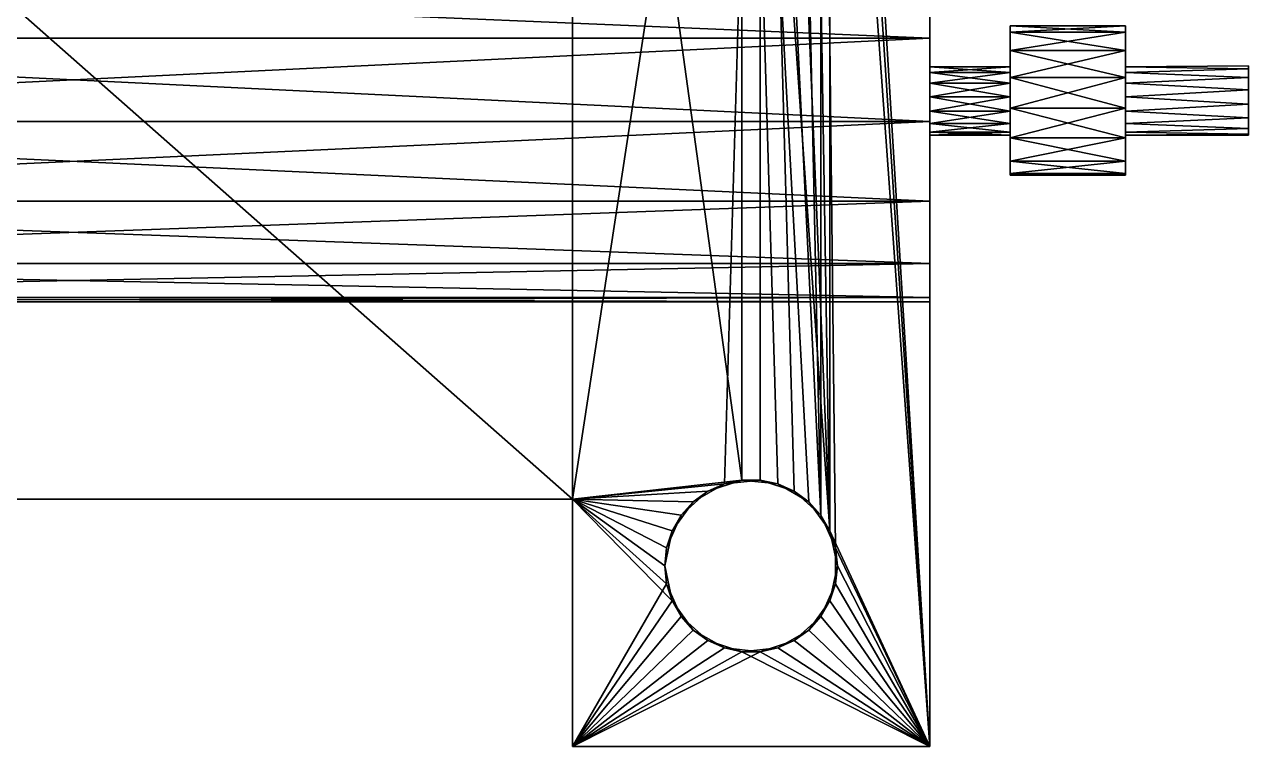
# Model space of a CAD drawing. Header units: metres. Extents: x -25 to -3.7, y -19.4 to -4.3.
# Drawn here: x -14.37 to -3.73, y -19.44 to -13.17 of the extents above; entities that cross this region are included whole.
import ezdxf

# ---------------------------------------------------------------- set-up
doc = ezdxf.new("R2010")
doc.units = ezdxf.units.M

msp = doc.modelspace()

# ---------------------------------------------------------------- linework, layer by layer
at = {"layer": 'microlinearservo', "color": 164}
for points in [[(-7.36734, -6.1795, 1.58), (-6.5, -19.4444, 1.58), (-6.5, -4.30444, 1.58)], [(-7.31889, -6.03038), (-6.5, -4.30444), (-6.5, -19.4444)], [(-6.5, -4.30444, 1.58), (-6.5, -19.4444, 1.58), (-6.5, -4.30444)], [(-6.5, -4.30444), (-6.5, -19.4444, 1.58), (-6.5, -19.4444)], [(-7.44574, -6.31528), (-7.31889, -6.03038), (-6.5, -19.4444)], [(-7.55065, -6.4318, 1.58), (-7.36734, -17.5694, 1.58), (-7.36734, -6.1795, 1.58)], [(-7.36734, -17.5694, 1.58), (-6.5, -19.4444, 1.58), (-7.36734, -6.1795, 1.58)], [(-7.44574, -17.4336), (-7.6775, -6.52396), (-7.44574, -6.31528)], [(-7.44574, -6.31528), (-6.5, -19.4444), (-7.31889, -17.7185)], [(-7.44574, -17.4336), (-7.44574, -6.31528), (-7.31889, -17.7185)], [(-8.28426, -6.58774), (-23.5259, -17.1286), (-9.605, -6.45444)], [(-9.605, -6.45444), (-23.5259, -17.1286), (-21.895, -6.45444)], [(-9.605, -6.45444, 1.58), (-21.895, -6.45444, 1.58), (-9.605, -17.2944, 1.58)], [(-9.605, -17.2944, 1.58), (-21.895, -6.45444, 1.58), (-21.895, -17.2944, 1.58)], [(-8.1309, -17.1286, 1.58), (-9.605, -6.45444, 1.58), (-9.605, -17.2944, 1.58)], [(-8.1309, -17.1286, 1.58), (-8.1309, -6.62034, 1.58), (-9.605, -6.45444, 1.58)], [(-7.55065, -6.4318, 1.58), (-7.82074, -6.58774, 1.58), (-7.36734, -17.5694, 1.58)], [(-8.28426, -6.58774), (-7.9741, -6.62034), (-23.5259, -17.1286)], [(-7.36734, -17.5694, 1.58), (-7.82074, -6.58774, 1.58), (-8.1309, -6.62034, 1.58)], [(-7.44574, -17.4336), (-7.9741, -6.62034), (-7.6775, -6.52396)], [(-7.9741, -6.62034), (-23.2157, -17.1612), (-23.5259, -17.1286)], [(-7.9741, -6.62034), (-21.895, -17.2944), (-23.2157, -17.1612)], [(-9.605, -17.2944), (-21.895, -17.2944), (-7.9741, -6.62034)], [(-8.28426, -17.1612), (-9.605, -17.2944), (-7.9741, -6.62034)], [(-8.28426, -17.1612), (-7.9741, -6.62034), (-7.9741, -17.1286)], [(-7.55065, -17.3171, 1.58), (-8.1309, -6.62034, 1.58), (-7.82074, -17.1612, 1.58)], [(-7.55065, -17.3171, 1.58), (-7.36734, -17.5694, 1.58), (-8.1309, -6.62034, 1.58)], [(-8.1309, -17.1286, 1.58), (-7.82074, -17.1612, 1.58), (-8.1309, -6.62034, 1.58)], [(-7.44574, -17.4336), (-7.6775, -17.2249), (-7.9741, -6.62034)], [(-7.9741, -6.62034), (-7.6775, -17.2249), (-7.9741, -17.1286)], [(-8.1309, -17.1286, 1.58), (-9.605, -17.2944, 1.58), (-8.4275, -17.2249, 1.58)], [(-8.28426, -17.1612), (-8.55435, -17.3171), (-9.605, -17.2944)], [(-9.605, -17.2944, 1.58), (-8.65926, -17.4336, 1.58), (-8.4275, -17.2249, 1.58)], [(-8.65926, -17.4336, 1.58), (-8.55435, -17.3171), (-8.4275, -17.2249, 1.58)], [(-8.4275, -17.2249, 1.58), (-8.55435, -17.3171), (-8.28426, -17.1612)], [(-8.1309, -17.1286, 1.58), (-8.4275, -17.2249, 1.58), (-8.28426, -17.1612)], [(-8.1309, -17.1286, 1.58), (-8.28426, -17.1612), (-7.9741, -17.1286)], [(-7.82074, -17.1612, 1.58), (-8.1309, -17.1286, 1.58), (-7.9741, -17.1286)], [(-7.82074, -17.1612, 1.58), (-7.9741, -17.1286), (-7.6775, -17.2249)], [(-7.55065, -17.3171, 1.58), (-7.82074, -17.1612, 1.58), (-7.6775, -17.2249)], [(-7.55065, -17.3171, 1.58), (-7.6775, -17.2249), (-7.44574, -17.4336)], [(-21.895, -17.2944), (-9.605, -17.2944), (-21.895, -17.2944, 1.58)], [(-21.895, -17.2944, 1.58), (-9.605, -17.2944), (-9.605, -17.2944, 1.58)], [(-9.605, -19.4444, 1.58), (-8.78611, -18.0304, 1.58), (-9.605, -17.2944, 1.58)], [(-9.605, -17.2944, 1.58), (-8.78611, -18.0304, 1.58), (-8.8025, -17.8744, 1.58)], [(-8.78611, -17.7185, 1.58), (-9.605, -17.2944, 1.58), (-8.8025, -17.8744, 1.58)], [(-8.78611, -17.7185, 1.58), (-8.65926, -17.4336, 1.58), (-9.605, -17.2944, 1.58)], [(-9.605, -17.2944), (-8.55435, -17.3171), (-8.73766, -17.5694)], [(-8.8025, -17.8744), (-9.605, -17.2944), (-8.73766, -17.5694)], [(-8.8025, -17.8744), (-8.73766, -18.1795), (-9.605, -17.2944)], [(-9.605, -17.2944), (-8.73766, -18.1795), (-9.605, -19.4444)], [(-9.605, -17.2944), (-9.605, -19.4444), (-9.605, -17.2944, 1.58)], [(-9.605, -17.2944, 1.58), (-9.605, -19.4444), (-9.605, -19.4444, 1.58)], [(-8.73766, -17.5694), (-8.55435, -17.3171), (-8.65926, -17.4336, 1.58)], [(-7.36734, -17.5694, 1.58), (-7.55065, -17.3171, 1.58), (-7.44574, -17.4336)], [(-8.73766, -17.5694), (-8.65926, -17.4336, 1.58), (-8.78611, -17.7185, 1.58)], [(-7.36734, -17.5694, 1.58), (-7.44574, -17.4336), (-7.31889, -17.7185)], [(-8.73766, -17.5694), (-8.78611, -17.7185, 1.58), (-8.8025, -17.8744)], [(-7.36734, -17.5694, 1.58), (-7.3025, -17.8744, 1.58), (-6.5, -19.4444, 1.58)], [(-7.3025, -17.8744, 1.58), (-7.36734, -17.5694, 1.58), (-7.31889, -17.7185)], [(-8.78611, -17.7185, 1.58), (-8.8025, -17.8744, 1.58), (-8.8025, -17.8744)], [(-6.5, -19.4444), (-7.31889, -18.0304), (-7.31889, -17.7185)], [(-7.3025, -17.8744, 1.58), (-7.31889, -17.7185), (-7.31889, -18.0304)], [(-8.78611, -18.0304, 1.58), (-8.73766, -18.1795), (-8.8025, -17.8744)], [(-8.8025, -17.8744, 1.58), (-8.78611, -18.0304, 1.58), (-8.8025, -17.8744)], [(-7.3025, -17.8744, 1.58), (-7.36734, -18.1795, 1.58), (-6.5, -19.4444, 1.58)], [(-7.36734, -18.1795, 1.58), (-7.3025, -17.8744, 1.58), (-7.31889, -18.0304)], [(-8.65926, -18.3153, 1.58), (-8.78611, -18.0304, 1.58), (-9.605, -19.4444, 1.58)], [(-8.78611, -18.0304, 1.58), (-8.65926, -18.3153, 1.58), (-8.73766, -18.1795)], [(-7.44574, -18.3153), (-7.31889, -18.0304), (-6.5, -19.4444)], [(-7.36734, -18.1795, 1.58), (-7.31889, -18.0304), (-7.44574, -18.3153)], [(-9.605, -19.4444), (-8.73766, -18.1795), (-8.55435, -18.4318)], [(-8.65926, -18.3153, 1.58), (-8.55435, -18.4318), (-8.73766, -18.1795)], [(-6.5, -19.4444, 1.58), (-7.36734, -18.1795, 1.58), (-7.55065, -18.4318, 1.58)], [(-7.55065, -18.4318, 1.58), (-7.36734, -18.1795, 1.58), (-7.44574, -18.3153)], [(-8.65926, -18.3153, 1.58), (-9.605, -19.4444, 1.58), (-8.4275, -18.524, 1.58)], [(-8.65926, -18.3153, 1.58), (-8.4275, -18.524, 1.58), (-8.55435, -18.4318)], [(-7.44574, -18.3153), (-6.5, -19.4444), (-7.6775, -18.524)], [(-7.55065, -18.4318, 1.58), (-7.44574, -18.3153), (-7.6775, -18.524)], [(-8.28426, -18.5877), (-9.605, -19.4444), (-8.55435, -18.4318)], [(-8.4275, -18.524, 1.58), (-8.28426, -18.5877), (-8.55435, -18.4318)], [(-7.82074, -18.5877, 1.58), (-6.5, -19.4444, 1.58), (-7.55065, -18.4318, 1.58)], [(-7.82074, -18.5877, 1.58), (-7.55065, -18.4318, 1.58), (-7.6775, -18.524)], [(-9.605, -19.4444, 1.58), (-8.1309, -18.6203, 1.58), (-8.4275, -18.524, 1.58)], [(-8.28426, -18.5877), (-7.9741, -18.6203), (-9.605, -19.4444)], [(-8.4275, -18.524, 1.58), (-8.1309, -18.6203, 1.58), (-8.28426, -18.5877)], [(-8.1309, -18.6203, 1.58), (-7.9741, -18.6203), (-8.28426, -18.5877)], [(-7.82074, -18.5877, 1.58), (-8.1309, -18.6203, 1.58), (-6.5, -19.4444, 1.58)], [(-8.1309, -18.6203, 1.58), (-7.82074, -18.5877, 1.58), (-7.9741, -18.6203)], [(-6.5, -19.4444), (-7.9741, -18.6203), (-7.6775, -18.524)], [(-7.82074, -18.5877, 1.58), (-7.6775, -18.524), (-7.9741, -18.6203)], [(-6.5, -19.4444, 1.58), (-8.1309, -18.6203, 1.58), (-9.605, -19.4444, 1.58)], [(-9.605, -19.4444), (-7.9741, -18.6203), (-6.5, -19.4444)], [(-9.605, -19.4444), (-6.5, -19.4444), (-9.605, -19.4444, 1.58)], [(-9.605, -19.4444, 1.58), (-6.5, -19.4444), (-6.5, -19.4444, 1.58)]]:
    msp.add_3dface(points, dxfattribs=at)
at = {"layer": 'microlinearservo', "color": 251}
for points in [[(-6.5, -12.08, 3.36241), (-6.5, -13.5366, 3.42479), (-6.5, -13.5366, 3.30004)], [(-6.5, -12.08, 3.36241), (-6.5, -12.2313, 4.0742), (-6.5, -13.5366, 3.42479)], [(-6.5, -12.2313, 2.65062), (-6.5, -12.08, 3.36241), (-6.5, -13.5366, 3.30004)], [(-6.5, -12.2313, 4.0742), (-6.5, -13.5873, 3.53875), (-6.5, -13.5366, 3.42479)], [(-6.5, -12.2313, 2.65062), (-6.5, -13.5366, 3.30004), (-6.5, -13.5873, 3.18608)], [(-6.5, -12.2313, 4.0742), (-6.5, -12.659, 4.66292), (-6.5, -13.5873, 3.53875)], [(-6.5, -12.659, 2.06191), (-6.5, -12.2313, 2.65062), (-6.5, -13.5873, 3.18608)], [(-21.3815, -13.2892, 5.02676), (-6.5, -13.2892, 5.02676), (-6.5, -12.659, 4.66292)], [(-21.3815, -12.659, 2.06191), (-6.5, -12.659, 2.06191), (-6.5, -13.2892, 1.69806)], [(-21.3815, -12.659, 4.66292), (-21.3815, -13.2892, 5.02676), (-6.5, -12.659, 4.66292)], [(-21.3815, -13.2892, 1.69806), (-21.3815, -12.659, 2.06191), (-6.5, -13.2892, 1.69806)], [(-6.5, -12.659, 4.66292), (-6.5, -13.68, 3.62222), (-6.5, -13.5873, 3.53875)], [(-6.5, -12.659, 2.06191), (-6.5, -13.5873, 3.18608), (-6.5, -13.68, 3.10261)], [(-6.5, -12.659, 4.66292), (-6.5, -13.2892, 5.02676), (-6.5, -13.68, 3.62222)], [(-6.5, -13.2892, 1.69806), (-6.5, -12.659, 2.06191), (-6.5, -13.68, 3.10261)], [(-5.8, -13.2362, 3.62679), (-4.8, -13.2362, 3.62679), (-4.8, -13.18, 3.36241)], [(-5.8, -13.18, 3.36241), (-4.8, -13.18, 3.36241), (-4.8, -13.2362, 3.09804)], [(-5.8, -13.18, 3.36241), (-5.8, -13.2362, 3.62679), (-4.8, -13.18, 3.36241)], [(-5.8, -13.2362, 3.09804), (-5.8, -13.18, 3.36241), (-4.8, -13.2362, 3.09804)], [(-5.8, -13.18, 3.36241), (-5.8, -13.5366, 3.30004), (-5.8, -13.5366, 3.42479)], [(-5.8, -13.18, 3.36241), (-5.8, -13.2362, 3.09804), (-5.8, -13.5366, 3.30004)], [(-5.8, -13.2362, 3.62679), (-5.8, -13.18, 3.36241), (-5.8, -13.5366, 3.42479)], [(-4.8, -13.18, 3.36241), (-4.8, -13.5366, 3.42479), (-4.8, -13.5366, 3.30004)], [(-4.8, -13.18, 3.36241), (-4.8, -13.2362, 3.62679), (-4.8, -13.5366, 3.42479)], [(-4.8, -13.2362, 3.09804), (-4.8, -13.18, 3.36241), (-4.8, -13.5366, 3.30004)], [(-21.3815, -14.0129, 5.10283), (-6.5, -14.0129, 5.10283), (-6.5, -13.2892, 5.02676)], [(-21.3815, -13.2892, 1.69806), (-6.5, -13.2892, 1.69806), (-6.5, -14.0129, 1.622)], [(-21.3815, -13.2892, 5.02676), (-21.3815, -14.0129, 5.10283), (-6.5, -13.2892, 5.02676)], [(-21.3815, -14.0129, 1.622), (-21.3815, -13.2892, 1.69806), (-6.5, -14.0129, 1.622)], [(-6.5, -13.2892, 5.02676), (-6.5, -13.7986, 3.66077), (-6.5, -13.68, 3.62222)], [(-6.5, -13.2892, 1.69806), (-6.5, -13.68, 3.10261), (-6.5, -13.7986, 3.06406)], [(-6.5, -13.2892, 5.02676), (-6.5, -14.0129, 5.10283), (-6.5, -13.7986, 3.66077)], [(-6.5, -14.0129, 1.622), (-6.5, -13.2892, 1.69806), (-6.5, -13.7986, 3.06406)], [(-5.8, -13.3951, 3.84546), (-4.8, -13.3951, 3.84546), (-4.8, -13.2362, 3.62679)], [(-5.8, -13.2362, 3.09804), (-4.8, -13.2362, 3.09804), (-4.8, -13.3951, 2.87937)], [(-5.8, -13.2362, 3.62679), (-5.8, -13.3951, 3.84546), (-4.8, -13.2362, 3.62679)], [(-5.8, -13.3951, 2.87937), (-5.8, -13.2362, 3.09804), (-4.8, -13.3951, 2.87937)], [(-5.8, -13.2362, 3.09804), (-5.8, -13.5873, 3.18608), (-5.8, -13.5366, 3.30004)], [(-5.8, -13.2362, 3.62679), (-5.8, -13.5366, 3.42479), (-5.8, -13.5873, 3.53875)], [(-5.8, -13.2362, 3.09804), (-5.8, -13.3951, 2.87937), (-5.8, -13.5873, 3.18608)], [(-5.8, -13.3951, 3.84546), (-5.8, -13.2362, 3.62679), (-5.8, -13.5873, 3.53875)], [(-4.8, -13.2362, 3.62679), (-4.8, -13.5873, 3.53875), (-4.8, -13.5366, 3.42479)], [(-4.8, -13.2362, 3.09804), (-4.8, -13.5366, 3.30004), (-4.8, -13.5873, 3.18608)], [(-4.8, -13.2362, 3.62679), (-4.8, -13.3951, 3.84546), (-4.8, -13.5873, 3.53875)], [(-4.8, -13.3951, 2.87937), (-4.8, -13.2362, 3.09804), (-4.8, -13.5873, 3.18608)], [(-5.8, -13.6291, 3.9806), (-4.8, -13.6291, 3.9806), (-4.8, -13.3951, 3.84546)], [(-5.8, -13.3951, 2.87937), (-4.8, -13.3951, 2.87937), (-4.8, -13.6291, 2.74423)], [(-5.8, -13.3951, 3.84546), (-5.8, -13.6291, 3.9806), (-4.8, -13.3951, 3.84546)], [(-5.8, -13.6291, 2.74423), (-5.8, -13.3951, 2.87937), (-4.8, -13.6291, 2.74423)], [(-5.8, -13.3951, 2.87937), (-5.8, -13.68, 3.10261), (-5.8, -13.5873, 3.18608)], [(-5.8, -13.3951, 3.84546), (-5.8, -13.5873, 3.53875), (-5.8, -13.68, 3.62222)], [(-5.8, -13.3951, 2.87937), (-5.8, -13.6291, 2.74423), (-5.8, -13.68, 3.10261)], [(-5.8, -13.6291, 3.9806), (-5.8, -13.3951, 3.84546), (-5.8, -13.68, 3.62222)], [(-4.8, -13.3951, 3.84546), (-4.8, -13.68, 3.62222), (-4.8, -13.5873, 3.53875)], [(-4.8, -13.3951, 2.87937), (-4.8, -13.5873, 3.18608), (-4.8, -13.68, 3.10261)], [(-4.8, -13.3951, 3.84546), (-4.8, -13.6291, 3.9806), (-4.8, -13.68, 3.62222)], [(-4.8, -13.6291, 2.74423), (-4.8, -13.3951, 2.87937), (-4.8, -13.68, 3.10261)], [(-5.8, -13.5873, 3.18608), (-6.5, -13.5873, 3.18608), (-6.5, -13.5366, 3.30004)], [(-5.8, -13.5366, 3.30004), (-6.5, -13.5366, 3.30004), (-6.5, -13.5366, 3.42479)], [(-5.8, -13.5366, 3.42479), (-6.5, -13.5366, 3.42479), (-6.5, -13.5873, 3.53875)], [(-5.8, -13.5873, 3.53875), (-5.8, -13.5366, 3.42479), (-6.5, -13.5873, 3.53875)], [(-5.8, -13.5366, 3.42479), (-5.8, -13.5366, 3.30004), (-6.5, -13.5366, 3.42479)], [(-5.8, -13.5366, 3.30004), (-5.8, -13.5873, 3.18608), (-6.5, -13.5366, 3.30004)], [(-5.8, -13.68, 3.10261), (-6.5, -13.68, 3.10261), (-6.5, -13.5873, 3.18608)], [(-5.8, -13.5873, 3.53875), (-6.5, -13.5873, 3.53875), (-6.5, -13.68, 3.62222)], [(-5.8, -13.68, 3.62222), (-5.8, -13.5873, 3.53875), (-6.5, -13.68, 3.62222)], [(-5.8, -13.5873, 3.18608), (-5.8, -13.68, 3.10261), (-6.5, -13.5873, 3.18608)], [(-4.8, -13.5366, 3.42479), (-3.73, -13.5559, 3.48443), (-3.73, -13.53, 3.36241)], [(-4.8, -13.5366, 3.30004), (-3.73, -13.53, 3.36241), (-3.73, -13.5559, 3.24039)], [(-4.8, -13.5366, 3.30004), (-4.8, -13.5366, 3.42479), (-3.73, -13.53, 3.36241)], [(-4.8, -13.5873, 3.18608), (-4.8, -13.5366, 3.30004), (-3.73, -13.5559, 3.24039)], [(-4.8, -13.5366, 3.42479), (-4.8, -13.5873, 3.53875), (-3.73, -13.5559, 3.48443)], [(-4.8, -13.5873, 3.53875), (-3.73, -13.6293, 3.58536), (-3.73, -13.5559, 3.48443)], [(-4.8, -13.5873, 3.18608), (-3.73, -13.5559, 3.24039), (-3.73, -13.6293, 3.13947)], [(-4.8, -13.68, 3.10261), (-4.8, -13.5873, 3.18608), (-3.73, -13.6293, 3.13947)], [(-4.8, -13.5873, 3.53875), (-4.8, -13.68, 3.62222), (-3.73, -13.6293, 3.58536)], [(-3.73, -13.5559, 3.48443), (-3.73, -14.1235, 3.42479), (-3.73, -13.53, 3.36241)], [(-3.73, -13.53, 3.36241), (-3.73, -14.1235, 3.42479), (-3.73, -14.13, 3.36241)], [(-3.73, -13.5559, 3.24039), (-3.73, -13.53, 3.36241), (-3.73, -14.13, 3.36241)], [(-3.73, -13.6293, 3.58536), (-3.73, -14.0727, 3.53875), (-3.73, -13.5559, 3.48443)], [(-3.73, -14.0727, 3.53875), (-3.73, -14.1235, 3.42479), (-3.73, -13.5559, 3.48443)], [(-3.73, -13.5559, 3.24039), (-3.73, -14.13, 3.36241), (-3.73, -14.1235, 3.30004)], [(-3.73, -14.0727, 3.18608), (-3.73, -13.5559, 3.24039), (-3.73, -14.1235, 3.30004)], [(-3.73, -14.0727, 3.18608), (-3.73, -13.6293, 3.13947), (-3.73, -13.5559, 3.24039)], [(-5.8, -13.7986, 3.06406), (-6.5, -13.7986, 3.06406), (-6.5, -13.68, 3.10261)], [(-5.8, -13.68, 3.62222), (-6.5, -13.68, 3.62222), (-6.5, -13.7986, 3.66077)], [(-5.8, -13.7986, 3.66077), (-5.8, -13.68, 3.62222), (-6.5, -13.7986, 3.66077)], [(-5.8, -13.68, 3.10261), (-5.8, -13.7986, 3.06406), (-6.5, -13.68, 3.10261)], [(-5.8, -13.898, 4.00885), (-4.8, -13.898, 4.00885), (-4.8, -13.6291, 3.9806)], [(-5.8, -13.6291, 2.74423), (-4.8, -13.6291, 2.74423), (-4.8, -13.898, 2.71597)], [(-5.8, -13.6291, 3.9806), (-5.8, -13.898, 4.00885), (-4.8, -13.6291, 3.9806)], [(-5.8, -13.898, 2.71597), (-5.8, -13.6291, 2.74423), (-4.8, -13.898, 2.71597)], [(-5.8, -13.6291, 2.74423), (-5.8, -13.7986, 3.06406), (-5.8, -13.68, 3.10261)], [(-5.8, -13.6291, 3.9806), (-5.8, -13.68, 3.62222), (-5.8, -13.7986, 3.66077)], [(-5.8, -13.6291, 2.74423), (-5.8, -13.898, 2.71597), (-5.8, -13.7986, 3.06406)], [(-5.8, -13.898, 4.00885), (-5.8, -13.6291, 3.9806), (-5.8, -13.7986, 3.66077)], [(-4.8, -13.6291, 3.9806), (-4.8, -13.7986, 3.66077), (-4.8, -13.68, 3.62222)], [(-4.8, -13.6291, 2.74423), (-4.8, -13.68, 3.10261), (-4.8, -13.7986, 3.06406)], [(-4.8, -13.6291, 3.9806), (-4.8, -13.898, 4.00885), (-4.8, -13.7986, 3.66077)], [(-4.8, -13.898, 2.71597), (-4.8, -13.6291, 2.74423), (-4.8, -13.7986, 3.06406)], [(-4.8, -13.68, 3.62222), (-3.73, -13.7373, 3.64773), (-3.73, -13.6293, 3.58536)], [(-4.8, -13.68, 3.10261), (-3.73, -13.6293, 3.13947), (-3.73, -13.7373, 3.0771)], [(-4.8, -13.7986, 3.06406), (-4.8, -13.68, 3.10261), (-3.73, -13.7373, 3.0771)], [(-4.8, -13.68, 3.62222), (-4.8, -13.7986, 3.66077), (-3.73, -13.7373, 3.64773)], [(-3.73, -13.7373, 3.64773), (-3.73, -13.98, 3.62222), (-3.73, -13.6293, 3.58536)], [(-3.73, -13.6293, 3.58536), (-3.73, -13.98, 3.62222), (-3.73, -14.0727, 3.53875)], [(-3.73, -14.0727, 3.18608), (-3.73, -13.98, 3.10261), (-3.73, -13.6293, 3.13947)], [(-3.73, -13.6293, 3.13947), (-3.73, -13.98, 3.10261), (-3.73, -13.7373, 3.0771)], [(-6.5, -14.0129, 5.10283), (-6.5, -13.9227, 3.64773), (-6.5, -13.7986, 3.66077)], [(-6.5, -14.0129, 1.622), (-6.5, -13.7986, 3.06406), (-6.5, -13.9227, 3.0771)], [(-5.8, -13.9227, 3.0771), (-6.5, -13.9227, 3.0771), (-6.5, -13.7986, 3.06406)], [(-5.8, -13.7986, 3.66077), (-6.5, -13.7986, 3.66077), (-6.5, -13.9227, 3.64773)], [(-5.8, -13.9227, 3.64773), (-5.8, -13.7986, 3.66077), (-6.5, -13.9227, 3.64773)], [(-5.8, -13.7986, 3.06406), (-5.8, -13.9227, 3.0771), (-6.5, -13.7986, 3.06406)], [(-5.8, -13.898, 2.71597), (-5.8, -13.9227, 3.0771), (-5.8, -13.7986, 3.06406)], [(-5.8, -13.898, 4.00885), (-5.8, -13.7986, 3.66077), (-5.8, -13.9227, 3.64773)], [(-4.8, -13.7986, 3.66077), (-3.73, -13.8614, 3.66077), (-3.73, -13.7373, 3.64773)], [(-4.8, -13.7986, 3.06406), (-3.73, -13.7373, 3.0771), (-3.73, -13.8614, 3.06406)], [(-4.8, -13.898, 4.00885), (-4.8, -13.9227, 3.64773), (-4.8, -13.7986, 3.66077)], [(-4.8, -13.898, 2.71597), (-4.8, -13.7986, 3.06406), (-4.8, -13.9227, 3.0771)], [(-4.8, -13.9227, 3.0771), (-4.8, -13.7986, 3.06406), (-3.73, -13.8614, 3.06406)], [(-4.8, -13.7986, 3.66077), (-4.8, -13.9227, 3.64773), (-3.73, -13.8614, 3.66077)], [(-3.73, -13.7373, 3.64773), (-3.73, -13.8614, 3.66077), (-3.73, -13.98, 3.62222)], [(-3.73, -13.7373, 3.0771), (-3.73, -13.98, 3.10261), (-3.73, -13.8614, 3.06406)], [(-6.5, -14.705, 4.87796), (-6.5, -14.0307, 3.58536), (-6.5, -13.9227, 3.64773)], [(-6.5, -14.705, 1.84687), (-6.5, -13.9227, 3.0771), (-6.5, -14.0307, 3.13947)], [(-6.5, -14.0129, 5.10283), (-6.5, -14.705, 4.87796), (-6.5, -13.9227, 3.64773)], [(-6.5, -14.705, 1.84687), (-6.5, -14.0129, 1.622), (-6.5, -13.9227, 3.0771)], [(-5.8, -14.0307, 3.13947), (-6.5, -14.0307, 3.13947), (-6.5, -13.9227, 3.0771)], [(-5.8, -13.9227, 3.64773), (-6.5, -13.9227, 3.64773), (-6.5, -14.0307, 3.58536)], [(-5.8, -14.0307, 3.58536), (-5.8, -13.9227, 3.64773), (-6.5, -14.0307, 3.58536)], [(-5.8, -13.9227, 3.0771), (-5.8, -14.0307, 3.13947), (-6.5, -13.9227, 3.0771)], [(-5.8, -14.155, 3.92533), (-4.8, -14.155, 3.92533), (-4.8, -13.898, 4.00885)], [(-5.8, -13.898, 2.71597), (-4.8, -13.898, 2.71597), (-4.8, -14.155, 2.7995)], [(-5.8, -13.898, 4.00885), (-5.8, -14.155, 3.92533), (-4.8, -13.898, 4.00885)], [(-5.8, -14.155, 2.7995), (-5.8, -13.898, 2.71597), (-4.8, -14.155, 2.7995)], [(-5.8, -13.898, 2.71597), (-5.8, -14.155, 2.7995), (-5.8, -13.9227, 3.0771)], [(-5.8, -14.155, 3.92533), (-5.8, -13.898, 4.00885), (-5.8, -13.9227, 3.64773)], [(-5.8, -14.155, 2.7995), (-5.8, -14.0307, 3.13947), (-5.8, -13.9227, 3.0771)], [(-5.8, -14.155, 3.92533), (-5.8, -13.9227, 3.64773), (-5.8, -14.0307, 3.58536)], [(-4.8, -13.9227, 3.64773), (-3.73, -13.98, 3.62222), (-3.73, -13.8614, 3.66077)], [(-4.8, -13.9227, 3.0771), (-3.73, -13.8614, 3.06406), (-3.73, -13.98, 3.10261)], [(-4.8, -13.898, 4.00885), (-4.8, -14.155, 3.92533), (-4.8, -13.9227, 3.64773)], [(-4.8, -14.155, 2.7995), (-4.8, -13.898, 2.71597), (-4.8, -13.9227, 3.0771)], [(-4.8, -14.155, 3.92533), (-4.8, -14.0307, 3.58536), (-4.8, -13.9227, 3.64773)], [(-4.8, -14.155, 2.7995), (-4.8, -13.9227, 3.0771), (-4.8, -14.0307, 3.13947)], [(-4.8, -14.0307, 3.13947), (-4.8, -13.9227, 3.0771), (-3.73, -13.98, 3.10261)], [(-4.8, -13.9227, 3.64773), (-4.8, -14.0307, 3.58536), (-3.73, -13.98, 3.62222)], [(-21.3815, -14.705, 4.87796), (-6.5, -14.705, 4.87796), (-6.5, -14.0129, 5.10283)], [(-21.3815, -14.0129, 1.622), (-6.5, -14.0129, 1.622), (-6.5, -14.705, 1.84687)], [(-21.3815, -14.0129, 5.10283), (-21.3815, -14.705, 4.87796), (-6.5, -14.0129, 5.10283)], [(-21.3815, -14.705, 1.84687), (-21.3815, -14.0129, 1.622), (-6.5, -14.705, 1.84687)], [(-6.5, -14.1041, 3.48443), (-6.5, -14.0307, 3.58536), (-6.5, -15.2458, 4.39104)], [(-6.5, -15.2458, 4.39104), (-6.5, -14.0307, 3.58536), (-6.5, -14.705, 4.87796)], [(-6.5, -15.2458, 2.33379), (-6.5, -14.0307, 3.13947), (-6.5, -14.1041, 3.24039)], [(-6.5, -15.2458, 2.33379), (-6.5, -14.705, 1.84687), (-6.5, -14.0307, 3.13947)], [(-6.5, -14.1041, 3.24039), (-6.5, -14.0307, 3.13947), (-5.8, -14.1041, 3.24039)], [(-5.8, -14.1041, 3.24039), (-6.5, -14.0307, 3.13947), (-5.8, -14.0307, 3.13947)], [(-5.8, -14.0307, 3.58536), (-6.5, -14.0307, 3.58536), (-6.5, -14.1041, 3.48443)], [(-5.8, -14.1041, 3.48443), (-5.8, -14.0307, 3.58536), (-6.5, -14.1041, 3.48443)], [(-5.8, -14.1041, 3.24039), (-5.8, -14.0307, 3.13947), (-5.8, -14.3559, 2.98035)], [(-5.8, -14.3559, 2.98035), (-5.8, -14.0307, 3.13947), (-5.8, -14.155, 2.7995)], [(-5.8, -14.3559, 3.74447), (-5.8, -14.0307, 3.58536), (-5.8, -14.1041, 3.48443)], [(-5.8, -14.3559, 3.74447), (-5.8, -14.155, 3.92533), (-5.8, -14.0307, 3.58536)], [(-4.8, -14.0307, 3.58536), (-3.73, -14.0727, 3.53875), (-3.73, -13.98, 3.62222)], [(-4.8, -14.0307, 3.13947), (-3.73, -13.98, 3.10261), (-3.73, -14.0727, 3.18608)], [(-4.8, -14.1041, 3.48443), (-4.8, -14.0307, 3.58536), (-4.8, -14.3559, 3.74447)], [(-4.8, -14.3559, 3.74447), (-4.8, -14.0307, 3.58536), (-4.8, -14.155, 3.92533)], [(-4.8, -14.3559, 2.98035), (-4.8, -14.0307, 3.13947), (-4.8, -14.1041, 3.24039)], [(-4.8, -14.3559, 2.98035), (-4.8, -14.155, 2.7995), (-4.8, -14.0307, 3.13947)], [(-4.8, -14.1041, 3.24039), (-4.8, -14.0307, 3.13947), (-3.73, -14.0727, 3.18608)], [(-4.8, -14.0307, 3.58536), (-4.8, -14.1041, 3.48443), (-3.73, -14.0727, 3.53875)], [(-6.5, -14.1041, 3.48443), (-6.5, -15.5418, 3.72626), (-6.5, -14.13, 3.36241)], [(-6.5, -14.1041, 3.48443), (-6.5, -15.2458, 4.39104), (-6.5, -15.5418, 3.72626)], [(-6.5, -15.5418, 2.99857), (-6.5, -14.1041, 3.24039), (-6.5, -14.13, 3.36241)], [(-6.5, -15.5418, 2.99857), (-6.5, -15.2458, 2.33379), (-6.5, -14.1041, 3.24039)], [(-6.5, -14.1041, 3.24039), (-5.8, -14.13, 3.36241), (-6.5, -14.13, 3.36241)], [(-6.5, -14.1041, 3.24039), (-5.8, -14.1041, 3.24039), (-5.8, -14.13, 3.36241)], [(-5.8, -14.1041, 3.48443), (-6.5, -14.1041, 3.48443), (-6.5, -14.13, 3.36241)], [(-5.8, -14.13, 3.36241), (-5.8, -14.1041, 3.48443), (-6.5, -14.13, 3.36241)], [(-6.5, -15.5418, 3.72626), (-6.5, -15.5418, 2.99857), (-6.5, -14.13, 3.36241)], [(-5.8, -14.1041, 3.24039), (-5.8, -14.4658, 3.22727), (-5.8, -14.13, 3.36241)], [(-5.8, -14.1041, 3.24039), (-5.8, -14.3559, 2.98035), (-5.8, -14.4658, 3.22727)], [(-5.8, -14.4658, 3.49756), (-5.8, -14.1041, 3.48443), (-5.8, -14.13, 3.36241)], [(-5.8, -14.4658, 3.49756), (-5.8, -14.3559, 3.74447), (-5.8, -14.1041, 3.48443)], [(-5.8, -14.4658, 3.22727), (-5.8, -14.48, 3.36241), (-5.8, -14.13, 3.36241)], [(-5.8, -14.48, 3.36241), (-5.8, -14.4658, 3.49756), (-5.8, -14.13, 3.36241)], [(-4.8, -14.1041, 3.48443), (-3.73, -14.1235, 3.42479), (-3.73, -14.0727, 3.53875)], [(-4.8, -14.1041, 3.24039), (-3.73, -14.0727, 3.18608), (-3.73, -14.1235, 3.30004)], [(-4.8, -14.1041, 3.48443), (-4.8, -14.4658, 3.49756), (-4.8, -14.13, 3.36241)], [(-4.8, -14.1041, 3.48443), (-4.8, -14.3559, 3.74447), (-4.8, -14.4658, 3.49756)], [(-4.8, -14.4658, 3.22727), (-4.8, -14.1041, 3.24039), (-4.8, -14.13, 3.36241)], [(-4.8, -14.4658, 3.22727), (-4.8, -14.3559, 2.98035), (-4.8, -14.1041, 3.24039)], [(-4.8, -14.13, 3.36241), (-3.73, -14.1235, 3.42479), (-4.8, -14.1041, 3.48443)], [(-4.8, -14.13, 3.36241), (-4.8, -14.1041, 3.24039), (-3.73, -14.1235, 3.30004)], [(-3.73, -14.13, 3.36241), (-4.8, -14.13, 3.36241), (-3.73, -14.1235, 3.30004)], [(-3.73, -14.13, 3.36241), (-3.73, -14.1235, 3.42479), (-4.8, -14.13, 3.36241)], [(-4.8, -14.4658, 3.49756), (-4.8, -14.48, 3.36241), (-4.8, -14.13, 3.36241)], [(-4.8, -14.48, 3.36241), (-4.8, -14.4658, 3.22727), (-4.8, -14.13, 3.36241)], [(-5.8, -14.3559, 3.74447), (-4.8, -14.3559, 3.74447), (-4.8, -14.155, 3.92533)], [(-5.8, -14.155, 2.7995), (-4.8, -14.155, 2.7995), (-4.8, -14.3559, 2.98035)], [(-5.8, -14.155, 3.92533), (-5.8, -14.3559, 3.74447), (-4.8, -14.155, 3.92533)], [(-5.8, -14.3559, 2.98035), (-5.8, -14.155, 2.7995), (-4.8, -14.3559, 2.98035)], [(-5.8, -14.4658, 3.49756), (-4.8, -14.4658, 3.49756), (-4.8, -14.3559, 3.74447)], [(-5.8, -14.3559, 2.98035), (-4.8, -14.3559, 2.98035), (-4.8, -14.4658, 3.22727)], [(-5.8, -14.4658, 3.22727), (-5.8, -14.3559, 2.98035), (-4.8, -14.4658, 3.22727)], [(-5.8, -14.3559, 3.74447), (-5.8, -14.4658, 3.49756), (-4.8, -14.3559, 3.74447)], [(-5.8, -14.48, 3.36241), (-5.8, -14.4658, 3.22727), (-4.8, -14.4658, 3.22727)], [(-4.8, -14.48, 3.36241), (-5.8, -14.48, 3.36241), (-4.8, -14.4658, 3.22727)], [(-4.8, -14.48, 3.36241), (-5.8, -14.4658, 3.49756), (-5.8, -14.48, 3.36241)], [(-4.8, -14.48, 3.36241), (-4.8, -14.4658, 3.49756), (-5.8, -14.4658, 3.49756)], [(-21.3815, -15.2458, 4.39104), (-6.5, -15.2458, 4.39104), (-6.5, -14.705, 4.87796)], [(-21.3815, -14.705, 1.84687), (-6.5, -14.705, 1.84687), (-6.5, -15.2458, 2.33379)], [(-21.3815, -14.705, 4.87796), (-21.3815, -15.2458, 4.39104), (-6.5, -14.705, 4.87796)], [(-21.3815, -15.2458, 2.33379), (-21.3815, -14.705, 1.84687), (-6.5, -15.2458, 2.33379)], [(-21.3815, -15.5418, 3.72626), (-6.5, -15.5418, 3.72626), (-6.5, -15.2458, 4.39104)], [(-21.3815, -15.2458, 2.33379), (-6.5, -15.2458, 2.33379), (-6.5, -15.5418, 2.99857)], [(-21.3815, -15.5418, 2.99857), (-21.3815, -15.2458, 2.33379), (-6.5, -15.5418, 2.99857)], [(-21.3815, -15.2458, 4.39104), (-21.3815, -15.5418, 3.72626), (-6.5, -15.2458, 4.39104)], [(-21.3815, -15.58, 3.36241), (-21.3815, -15.5418, 2.99857), (-6.5, -15.5418, 2.99857)], [(-6.5, -15.58, 3.36241), (-21.3815, -15.58, 3.36241), (-6.5, -15.5418, 2.99857)], [(-6.5, -15.58, 3.36241), (-21.3815, -15.5418, 3.72626), (-21.3815, -15.58, 3.36241)], [(-6.5, -15.58, 3.36241), (-6.5, -15.5418, 3.72626), (-21.3815, -15.5418, 3.72626)]]:
    msp.add_3dface(points, dxfattribs=at)

doc.saveas('drawing.dxf')
